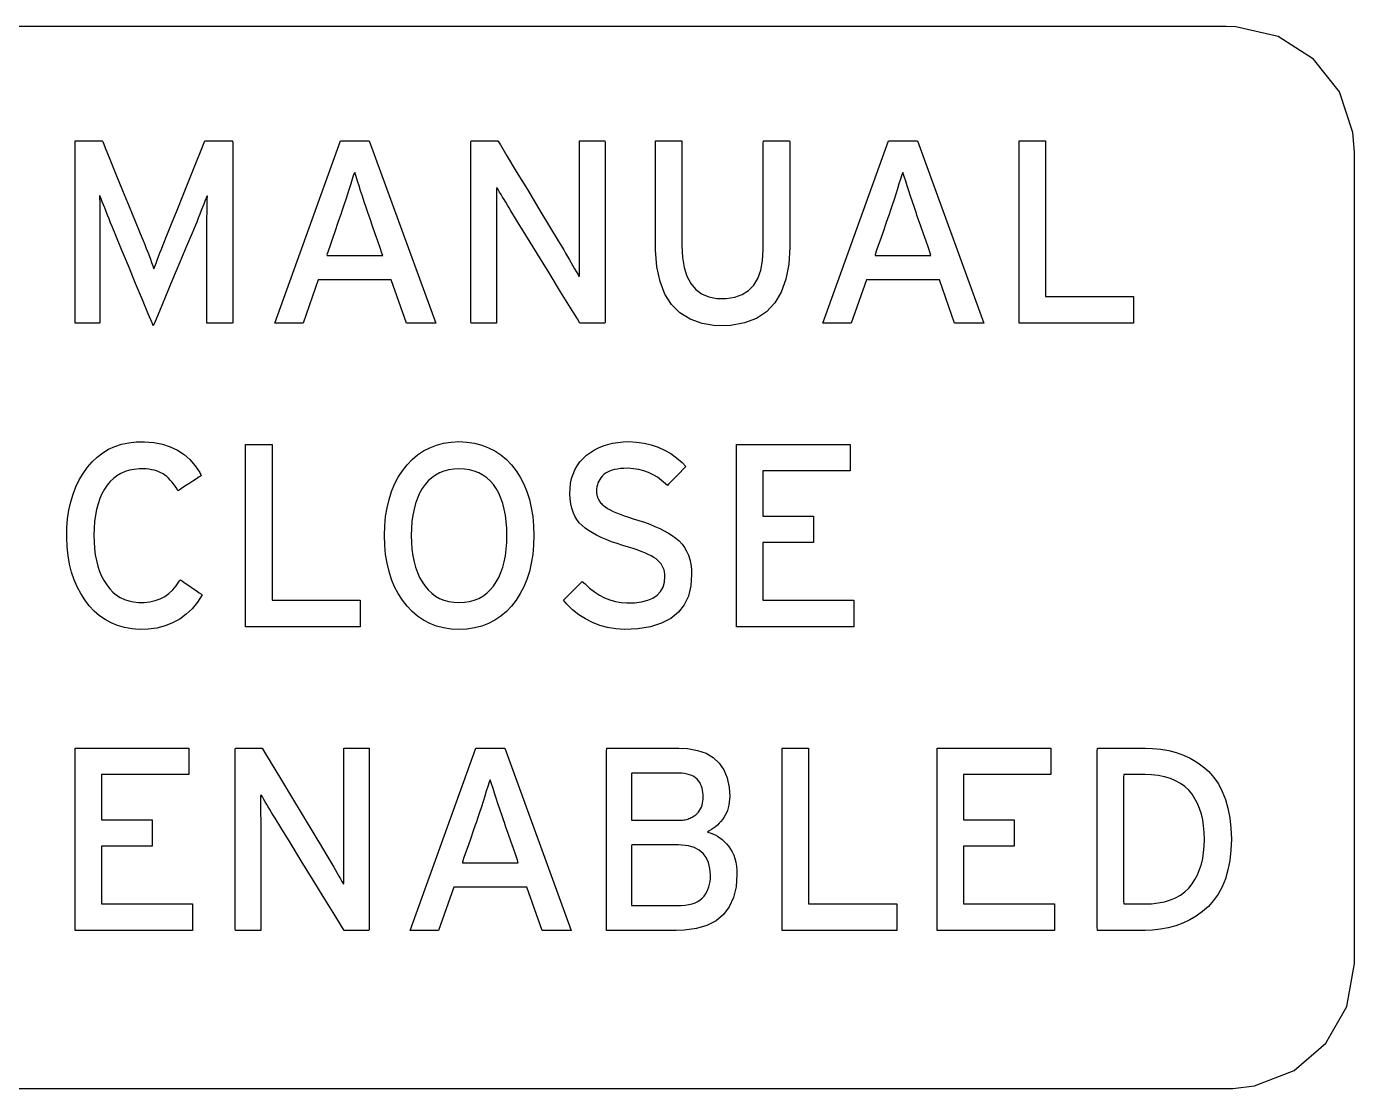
# Model space of a CAD drawing. Extents: x 1 to 47.7, y 0.2 to 33.3.
# Drawn here: x 24.363 to 25.213, y 7.686 to 8.366 of the extents above; entities that cross this region are included whole.
import ezdxf

# ---------------------------------------------------------------- set-up
doc = ezdxf.new("R2010")
doc.units = 0
doc.header["$MEASUREMENT"] = 0
doc.layers.add('4_0_____DWG', color=7, linetype='CONTINUOUS')

msp = doc.modelspace()

# ---------------------------------------------------------------- linework, layer by layer
at = {"layer": '4_0_____DWG'}
for points in [[(24.22932, 7.68631), (24.43241, 7.68631), (24.64124, 7.68631), (24.8357, 7.68631), (24.92126, 7.68631), (24.99569, 7.68631), (25.05648, 7.68631), (25.1011, 7.68631), (25.12705, 7.68631), (25.13483, 7.68633), (25.14888, 7.68793), (25.17424, 7.69789), (25.19449, 7.71541), (25.2079, 7.73879), (25.21276, 7.7663), (25.21276, 7.7663), (25.21276, 7.7708), (25.21276, 7.7836), (25.21276, 7.83006), (25.21276, 7.89752), (25.21276, 7.9778), (25.21276, 8.14421), (25.21276, 8.21399), (25.21276, 8.26395), (25.21276, 8.27895), (25.21276, 8.28592), (25.21183, 8.29847), (25.2031, 8.32442), (25.18655, 8.3455), (25.1639, 8.36), (25.13688, 8.36619), (25.13068, 8.36629), (25.11053, 8.36629), (25.07099, 8.36629), (25.01456, 8.36629), (24.94378, 8.36629), (24.86114, 8.36629), (24.67037, 8.36629), (24.25722, 8.36629)], [(24.60607, 8.17645), (24.5963, 8.20413), (24.54959, 8.20413), (24.5399, 8.17645), (24.52176, 8.17645), (24.56375, 8.29306), (24.5823, 8.29306), (24.62478, 8.17645), (24.60607, 8.17645)], [(24.9569, 8.17645), (24.94713, 8.20413), (24.90042, 8.20413), (24.89073, 8.17645), (24.87259, 8.17645), (24.91458, 8.29306), (24.93313, 8.29306), (24.97561, 8.17645), (24.9569, 8.17645)], [(24.99817, 8.17645), (24.99817, 8.29306), (25.01507, 8.29306), (25.01507, 8.19352), (25.07142, 8.19352), (25.07142, 8.17645), (24.99817, 8.17645)], [(24.50313, 7.982), (24.50313, 8.09862), (24.52003, 8.09862), (24.52003, 7.99908), (24.57639, 7.99908), (24.57639, 7.982), (24.50313, 7.982)], [(24.81726, 7.982), (24.81726, 8.09862), (24.89004, 8.09862), (24.89004, 8.08171), (24.83416, 8.08171), (24.83416, 8.05271), (24.86662, 8.05271), (24.86662, 8.03581), (24.83416, 8.03581), (24.83416, 7.99891), (24.89248, 7.99891), (24.89248, 7.982), (24.81726, 7.982)], [(24.394, 7.78756), (24.394, 7.90417), (24.46678, 7.90417), (24.46678, 7.88726), (24.4109, 7.88726), (24.4109, 7.85826), (24.44336, 7.85826), (24.44336, 7.84136), (24.4109, 7.84136), (24.4109, 7.80447), (24.46922, 7.80447), (24.46922, 7.78756), (24.394, 7.78756)], [(24.69282, 7.78756), (24.68305, 7.81524), (24.63634, 7.81524), (24.62665, 7.78756), (24.60851, 7.78756), (24.6505, 7.90417), (24.66905, 7.90417), (24.71153, 7.78756), (24.69282, 7.78756)], [(24.84656, 7.78756), (24.84656, 7.90417), (24.86346, 7.90417), (24.86346, 7.80463), (24.91981, 7.80463), (24.91981, 7.78756), (24.84656, 7.78756)], [(24.94568, 7.78756), (24.94568, 7.90417), (25.01846, 7.90417), (25.01846, 7.88726), (24.96258, 7.88726), (24.96258, 7.85826), (24.99504, 7.85826), (24.99504, 7.84136), (24.96258, 7.84136), (24.96258, 7.80447), (25.0209, 7.80447), (25.0209, 7.78756), (24.94568, 7.78756)]]:
    msp.add_lwpolyline(points, dxfattribs=at)
for points in [[(24.47838, 8.17639), (24.47838, 8.17861), (24.47838, 8.18454), (24.47838, 8.19309), (24.47838, 8.20316), (24.47838, 8.21365), (24.47838, 8.22348), (24.47838, 8.23154), (24.47838, 8.23674), (24.47838, 8.23876), (24.47839, 8.2416), (24.4784, 8.24431), (24.47842, 8.24688), (24.47846, 8.24931), (24.4785, 8.2516), (24.47854, 8.25376), (24.4786, 8.25577), (24.47867, 8.25764), (24.47844, 8.25794), (24.47781, 8.25629), (24.47713, 8.25452), (24.47638, 8.25261), (24.47558, 8.25058), (24.47472, 8.24841), (24.47381, 8.24611), (24.47283, 8.24368), (24.4718, 8.24112), (24.471, 8.23916), (24.46886, 8.23403), (24.46539, 8.22574), (24.46108, 8.21543), (24.45642, 8.20429), (24.4519, 8.19347), (24.448, 8.18414), (24.44521, 8.17746), (24.44401, 8.17461), (24.44322, 8.17646), (24.44077, 8.18239), (24.43712, 8.19123), (24.43274, 8.20182), (24.42813, 8.21299), (24.42375, 8.22358), (24.4201, 8.23242), (24.41765, 8.23835), (24.41675, 8.24053), (24.41572, 8.24312), (24.41475, 8.24558), (24.41383, 8.24791), (24.41296, 8.2501), (24.41214, 8.25217), (24.41138, 8.25411), (24.41067, 8.25591), (24.41001, 8.25758), (24.40962, 8.25804), (24.40969, 8.2562), (24.40975, 8.25421), (24.4098, 8.25209), (24.40984, 8.24983), (24.40988, 8.24743), (24.4099, 8.2449), (24.40992, 8.24222), (24.40992, 8.2394), (24.40993, 8.23739), (24.40993, 8.23298), (24.40993, 8.22546), (24.40993, 8.21593), (24.40993, 8.20549), (24.40993, 8.19523), (24.40993, 8.18625), (24.40993, 8.17965), (24.40993, 8.17651), (24.40957, 8.17639), (24.40823, 8.17639), (24.40615, 8.17639), (24.40362, 8.17639), (24.40091, 8.17639), (24.39831, 8.17639), (24.39611, 8.17639), (24.39458, 8.17639), (24.394, 8.17639), (24.394, 8.18059), (24.394, 8.1918), (24.394, 8.20796), (24.394, 8.22699), (24.394, 8.24683), (24.394, 8.26541), (24.394, 8.28064), (24.394, 8.29048), (24.39404, 8.29306), (24.39492, 8.29306), (24.3968, 8.29306), (24.39934, 8.29306), (24.40225, 8.29306), (24.4052, 8.29306), (24.4079, 8.29306), (24.41003, 8.29306), (24.41128, 8.29306), (24.41167, 8.2926), (24.41331, 8.28857), (24.41628, 8.28129), (24.42011, 8.27187), (24.42437, 8.26141), (24.4286, 8.25101), (24.43236, 8.24177), (24.43519, 8.2348), (24.43666, 8.23119), (24.43749, 8.22921), (24.43852, 8.2267), (24.43951, 8.22425), (24.44045, 8.22188), (24.44134, 8.21958), (24.44218, 8.21736), (24.44298, 8.2152), (24.44372, 8.21312), (24.44441, 8.2111), (24.44509, 8.21263), (24.44582, 8.21468), (24.4466, 8.2168), (24.44742, 8.219), (24.44829, 8.22129), (24.44921, 8.22365), (24.45017, 8.22609), (24.45118, 8.22862), (24.45213, 8.23096), (24.45321, 8.23366), (24.45574, 8.23998), (24.45927, 8.24881), (24.46336, 8.25905), (24.46757, 8.2696), (24.47146, 8.27934), (24.4746, 8.28719), (24.47653, 8.29204), (24.47702, 8.29306), (24.47806, 8.29306), (24.48009, 8.29306), (24.48277, 8.29306), (24.48578, 8.29306), (24.48882, 8.29306), (24.49155, 8.29306), (24.49366, 8.29306), (24.49483, 8.29306), (24.49497, 8.29172), (24.49497, 8.28337), (24.49497, 8.26915), (24.49497, 8.25114), (24.49497, 8.23141), (24.49497, 8.21201), (24.49497, 8.19504), (24.49497, 8.18255), (24.49497, 8.17661), (24.4946, 8.17639), (24.4932, 8.17639), (24.49104, 8.17639), (24.4884, 8.17639), (24.48557, 8.17639), (24.48287, 8.17639), (24.48057, 8.17639), (24.47898, 8.17639)], [(24.71707, 8.17645), (24.71543, 8.17911), (24.71104, 8.18624), (24.70473, 8.19648), (24.69732, 8.20853), (24.68961, 8.22105), (24.68242, 8.23272), (24.67658, 8.24221), (24.6729, 8.2482), (24.67172, 8.25012), (24.67063, 8.25195), (24.66957, 8.25373), (24.66854, 8.25545), (24.66755, 8.25713), (24.6666, 8.25875), (24.66568, 8.26032), (24.66479, 8.26184), (24.66394, 8.2633), (24.66359, 8.26235), (24.66359, 8.25955), (24.6636, 8.25665), (24.66362, 8.25367), (24.66363, 8.25059), (24.66365, 8.24743), (24.66368, 8.24418), (24.66371, 8.24083), (24.66375, 8.2374), (24.66375, 8.23526), (24.66375, 8.22983), (24.66375, 8.22166), (24.66375, 8.21185), (24.66375, 8.20149), (24.66375, 8.19168), (24.66375, 8.18351), (24.66375, 8.17809), (24.66374, 8.17645), (24.66298, 8.17645), (24.66126, 8.17645), (24.65889, 8.17645), (24.65615, 8.17645), (24.65335, 8.17645), (24.65078, 8.17645), (24.64875, 8.17645), (24.64754, 8.17645), (24.64734, 8.17726), (24.64734, 8.18482), (24.64734, 8.19857), (24.64734, 8.2164), (24.64734, 8.23619), (24.64734, 8.25583), (24.64734, 8.2732), (24.64734, 8.2862), (24.64734, 8.2927), (24.64767, 8.29306), (24.64908, 8.29306), (24.65132, 8.29306), (24.65407, 8.29306), (24.65702, 8.29306), (24.65987, 8.29306), (24.66228, 8.29306), (24.66396, 8.29306), (24.66459, 8.29306), (24.66616, 8.29047), (24.67034, 8.28354), (24.67636, 8.27356), (24.68343, 8.26184), (24.69078, 8.24965), (24.69763, 8.2383), (24.7032, 8.22906), (24.70671, 8.22324), (24.7079, 8.22125), (24.70916, 8.21909), (24.71037, 8.217), (24.71153, 8.21498), (24.71264, 8.21304), (24.71369, 8.21117), (24.71469, 8.20938), (24.71565, 8.20767), (24.71655, 8.20603), (24.7169, 8.20696), (24.71686, 8.20985), (24.71683, 8.21283), (24.71681, 8.21588), (24.71679, 8.21902), (24.71677, 8.22224), (24.71676, 8.22554), (24.71676, 8.22892), (24.71676, 8.23238), (24.71676, 8.23452), (24.71676, 8.23992), (24.71676, 8.24805), (24.71676, 8.25782), (24.71676, 8.26813), (24.71676, 8.2779), (24.71676, 8.28603), (24.71676, 8.29143), (24.71677, 8.29306), (24.71753, 8.29306), (24.71925, 8.29306), (24.72162, 8.29306), (24.72436, 8.29306), (24.72716, 8.29306), (24.72972, 8.29306), (24.73176, 8.29306), (24.73297, 8.29306), (24.73317, 8.29225), (24.73317, 8.28469), (24.73317, 8.27094), (24.73317, 8.25311), (24.73317, 8.23332), (24.73317, 8.21368), (24.73317, 8.19631), (24.73317, 8.18331), (24.73317, 8.17681), (24.73286, 8.17645), (24.73154, 8.17645), (24.72946, 8.17645), (24.72689, 8.17645), (24.72413, 8.17645), (24.72148, 8.17645), (24.71922, 8.17645), (24.71766, 8.17645)], [(24.85133, 8.22506), (24.85067, 8.21412), (24.84885, 8.20451), (24.84588, 8.19624), (24.84175, 8.1893), (24.83648, 8.1837), (24.83005, 8.17943), (24.82247, 8.17649), (24.81374, 8.17489), (24.8041, 8.17475), (24.79529, 8.17612), (24.78762, 8.17883), (24.78109, 8.18287), (24.7757, 8.18825), (24.77145, 8.19497), (24.76834, 8.20302), (24.76636, 8.21241), (24.76553, 8.22313), (24.7655, 8.22708), (24.7655, 8.23308), (24.7655, 8.24227), (24.7655, 8.25338), (24.7655, 8.26512), (24.7655, 8.27623), (24.7655, 8.28542), (24.7655, 8.29142), (24.76553, 8.29306), (24.7664, 8.29306), (24.76825, 8.29306), (24.77078, 8.29306), (24.77366, 8.29306), (24.77657, 8.29306), (24.77919, 8.29306), (24.78121, 8.29306), (24.7823, 8.29306), (24.7824, 8.29213), (24.7824, 8.28695), (24.7824, 8.27835), (24.7824, 8.2676), (24.7824, 8.25596), (24.7824, 8.2447), (24.7824, 8.23508), (24.7824, 8.22838), (24.7824, 8.22587), (24.78275, 8.2185), (24.7838, 8.21203), (24.78555, 8.20646), (24.788, 8.20179), (24.79115, 8.19803), (24.79499, 8.19518), (24.79953, 8.19322), (24.80477, 8.19217), (24.81065, 8.19207), (24.81613, 8.19291), (24.82089, 8.19463), (24.82494, 8.19721), (24.82827, 8.20067), (24.83088, 8.205), (24.83278, 8.21021), (24.83396, 8.21629), (24.83443, 8.22324), (24.83443, 8.2264), (24.83443, 8.23246), (24.83443, 8.24175), (24.83443, 8.25297), (24.83443, 8.26483), (24.83443, 8.27605), (24.83443, 8.28534), (24.83443, 8.2914), (24.83446, 8.29306), (24.83533, 8.29306), (24.83718, 8.29306), (24.83971, 8.29306), (24.84259, 8.29306), (24.8455, 8.29306), (24.84812, 8.29306), (24.85013, 8.29306), (24.85123, 8.29306), (24.85133, 8.29212), (24.85133, 8.28688), (24.85133, 8.27817), (24.85133, 8.26729), (24.85133, 8.25551), (24.85133, 8.24411), (24.85133, 8.23438), (24.85133, 8.2276)], [(24.58157, 8.2466), (24.58027, 8.25043), (24.57904, 8.25411), (24.57786, 8.25763), (24.57675, 8.261), (24.57571, 8.26421), (24.57472, 8.26727), (24.5738, 8.27017), (24.57295, 8.27292), (24.57217, 8.27132), (24.57134, 8.2685), (24.57043, 8.26551), (24.56945, 8.26235), (24.56839, 8.25902), (24.56726, 8.25552), (24.56605, 8.25185), (24.56477, 8.24802), (24.56409, 8.24602), (24.56331, 8.24378), (24.56203, 8.24008), (24.56044, 8.23551), (24.55875, 8.23065), (24.55717, 8.22608), (24.55588, 8.22238), (24.5551, 8.22013), (24.55521, 8.21973), (24.55775, 8.21973), (24.5624, 8.21973), (24.56838, 8.21973), (24.57491, 8.21973), (24.58121, 8.21973), (24.58649, 8.21973), (24.58997, 8.21973), (24.59091, 8.21977), (24.59039, 8.22128), (24.58927, 8.22449), (24.58777, 8.22881), (24.58608, 8.23365), (24.58441, 8.23844), (24.58297, 8.24258), (24.58195, 8.24549)], [(24.9324, 8.2466), (24.9311, 8.25043), (24.92987, 8.25411), (24.92869, 8.25763), (24.92758, 8.261), (24.92654, 8.26421), (24.92555, 8.26727), (24.92463, 8.27017), (24.92378, 8.27292), (24.923, 8.27132), (24.92217, 8.2685), (24.92126, 8.26551), (24.92028, 8.26235), (24.91922, 8.25902), (24.91809, 8.25552), (24.91688, 8.25185), (24.9156, 8.24802), (24.91492, 8.24602), (24.91414, 8.24378), (24.91286, 8.24008), (24.91127, 8.23551), (24.90958, 8.23065), (24.908, 8.22608), (24.90671, 8.22238), (24.90593, 8.22013), (24.90604, 8.21973), (24.90858, 8.21973), (24.91323, 8.21973), (24.91921, 8.21973), (24.92574, 8.21973), (24.93204, 8.21973), (24.93732, 8.21973), (24.9408, 8.21973), (24.94174, 8.21977), (24.94122, 8.22128), (24.9401, 8.22449), (24.9386, 8.22881), (24.93691, 8.23365), (24.93524, 8.23844), (24.9338, 8.24258), (24.93278, 8.24549)], [(24.4753, 8.00243), (24.47225, 7.9977), (24.46884, 7.99353), (24.46506, 7.98992), (24.46092, 7.98688), (24.45642, 7.9844), (24.45156, 7.98249), (24.44634, 7.98114), (24.44075, 7.98035), (24.43508, 7.98017), (24.4302, 7.98059), (24.42557, 7.98143), (24.42119, 7.9827), (24.41706, 7.98439), (24.41319, 7.98651), (24.40957, 7.98905), (24.4062, 7.99202), (24.40309, 7.99541), (24.40019, 7.99916), (24.39757, 8.00316), (24.39529, 8.00744), (24.39334, 8.01201), (24.39173, 8.01687), (24.39046, 8.022), (24.38952, 8.02743), (24.38891, 8.03313), (24.38864, 8.03912), (24.38876, 8.04521), (24.38923, 8.05104), (24.39004, 8.05659), (24.39118, 8.06186), (24.39266, 8.06685), (24.39447, 8.07157), (24.39662, 8.07601), (24.3991, 8.08017), (24.40191, 8.08406), (24.40493, 8.08756), (24.40819, 8.09065), (24.41171, 8.09332), (24.41548, 8.09557), (24.4195, 8.09739), (24.42378, 8.0988), (24.42831, 8.09978), (24.43309, 8.10035), (24.43847, 8.10045), (24.44437, 8.09994), (24.44984, 8.09887), (24.45489, 8.09724), (24.45951, 8.09505), (24.46371, 8.0923), (24.46749, 8.08898), (24.47084, 8.0851), (24.47377, 8.08066), (24.47462, 8.07859), (24.4735, 8.07787), (24.47163, 8.07666), (24.46929, 8.07515), (24.46673, 8.0735), (24.46424, 8.07189), (24.46208, 8.0705), (24.46053, 8.0695), (24.45985, 8.06906), (24.459, 8.07044), (24.458, 8.07195), (24.45698, 8.07337), (24.45593, 8.07469), (24.45485, 8.07592), (24.45375, 8.07704), (24.45262, 8.07807), (24.45146, 8.07901), (24.45027, 8.07984), (24.44896, 8.08055), (24.44757, 8.08117), (24.4461, 8.08171), (24.44455, 8.08216), (24.44292, 8.08252), (24.44121, 8.08279), (24.43942, 8.08298), (24.43756, 8.08307), (24.43506, 8.08305), (24.43183, 8.08275), (24.42879, 8.08217), (24.42594, 8.08129), (24.42328, 8.08013), (24.4208, 8.07868), (24.41851, 8.07693), (24.41642, 8.0749), (24.41451, 8.07259), (24.41275, 8.06996), (24.41119, 8.06708), (24.40983, 8.06398), (24.40868, 8.06065), (24.40773, 8.0571), (24.40699, 8.05333), (24.40646, 8.04933), (24.40614, 8.0451), (24.40602, 8.04066), (24.40611, 8.03623), (24.40641, 8.03202), (24.40691, 8.02804), (24.40762, 8.02428), (24.40854, 8.02073), (24.40966, 8.01741), (24.41099, 8.01431), (24.41253, 8.01142), (24.41427, 8.00875), (24.41615, 8.00627), (24.41822, 8.00411), (24.42049, 8.00225), (24.42294, 8.0007), (24.42557, 7.99946), (24.4284, 7.99852), (24.43141, 7.99789), (24.43462, 7.99758), (24.43819, 7.99757), (24.44184, 7.99794), (24.44526, 7.9987), (24.44844, 7.99983), (24.45138, 8.00135), (24.45408, 8.00326), (24.45655, 8.00554), (24.45877, 8.00821), (24.46076, 8.01126), (24.46153, 8.01195), (24.46269, 8.01114), (24.46452, 8.00988), (24.46676, 8.00833), (24.46916, 8.00667), (24.47147, 8.00508), (24.47343, 8.00372), (24.47479, 8.00278)], [(24.68759, 8.04035), (24.68739, 8.03414), (24.68684, 8.02824), (24.68594, 8.02263), (24.6847, 8.01732), (24.68311, 8.01231), (24.68117, 8.0076), (24.6789, 8.00319), (24.67627, 7.99908), (24.67329, 7.99524), (24.67, 7.99178), (24.66645, 7.98877), (24.66264, 7.98621), (24.65857, 7.9841), (24.65424, 7.98243), (24.64965, 7.98122), (24.64479, 7.98045), (24.63968, 7.98013), (24.6346, 7.98045), (24.62979, 7.98122), (24.62524, 7.98243), (24.62096, 7.9841), (24.61695, 7.98621), (24.6132, 7.98877), (24.60972, 7.99178), (24.6065, 7.99524), (24.60352, 7.99908), (24.60083, 8.00319), (24.5985, 8.0076), (24.59652, 8.01231), (24.59489, 8.01732), (24.59361, 8.02263), (24.5927, 8.02824), (24.59213, 8.03414), (24.59192, 8.04035), (24.59213, 8.04656), (24.5927, 8.05248), (24.59361, 8.0581), (24.59489, 8.06344), (24.59652, 8.06848), (24.5985, 8.07322), (24.60083, 8.07768), (24.60352, 8.08184), (24.6065, 8.08568), (24.60972, 8.08908), (24.6132, 8.09204), (24.61695, 8.09456), (24.62096, 8.09663), (24.62524, 8.09826), (24.62979, 8.09945), (24.6346, 8.10019), (24.63968, 8.10049), (24.64479, 8.10019), (24.64965, 8.09945), (24.65424, 8.09826), (24.65857, 8.09663), (24.66264, 8.09456), (24.66645, 8.09204), (24.67, 8.08908), (24.67329, 8.08568), (24.67627, 8.08184), (24.6789, 8.07768), (24.68117, 8.07322), (24.68311, 8.06848), (24.6847, 8.06344), (24.68594, 8.0581), (24.68684, 8.05248), (24.68739, 8.04656)], [(24.78859, 8.01548), (24.78811, 8.00812), (24.78655, 8.00162), (24.78388, 7.99598), (24.78012, 7.99119), (24.77527, 7.98726), (24.76932, 7.98419), (24.76228, 7.98197), (24.75414, 7.9806), (24.74566, 7.98016), (24.7401, 7.98061), (24.73481, 7.98151), (24.72979, 7.98286), (24.72504, 7.98468), (24.72055, 7.98695), (24.71633, 7.98967), (24.71238, 7.99285), (24.7087, 7.99649), (24.70662, 7.99904), (24.70736, 7.99977), (24.70874, 8.00115), (24.71055, 8.00295), (24.71258, 8.00498), (24.71461, 8.00701), (24.71644, 8.00883), (24.71784, 8.01023), (24.71861, 8.011), (24.72033, 8.00936), (24.72328, 8.00662), (24.72635, 8.00423), (24.72953, 8.00219), (24.73283, 8.0005), (24.73625, 7.99916), (24.73978, 7.99816), (24.74343, 7.99752), (24.74719, 7.99722), (24.75198, 7.99733), (24.75653, 7.99789), (24.76048, 7.99888), (24.76383, 8.00031), (24.76658, 8.00219), (24.76872, 8.0045), (24.77026, 8.00724), (24.77119, 8.01043), (24.77152, 8.01406), (24.77146, 8.01566), (24.77125, 8.01708), (24.7709, 8.01845), (24.77041, 8.01975), (24.76978, 8.021), (24.769, 8.02218), (24.76809, 8.0233), (24.76703, 8.02437), (24.76581, 8.02537), (24.76435, 8.02636), (24.76267, 8.02734), (24.76078, 8.02832), (24.75867, 8.02928), (24.75634, 8.03023), (24.7538, 8.03117), (24.75105, 8.0321), (24.74807, 8.03302), (24.74464, 8.034), (24.74081, 8.03518), (24.7372, 8.03642), (24.73383, 8.03772), (24.73069, 8.03908), (24.72779, 8.0405), (24.72511, 8.04199), (24.72267, 8.04353), (24.72045, 8.04514), (24.71846, 8.04679), (24.71669, 8.04859), (24.71515, 8.0506), (24.71383, 8.05281), (24.71274, 8.05524), (24.71188, 8.05787), (24.71125, 8.06071), (24.71084, 8.06377), (24.71066, 8.06702), (24.71075, 8.07043), (24.71111, 8.0737), (24.71176, 8.0768), (24.71267, 8.07973), (24.71386, 8.08249), (24.71533, 8.08508), (24.71707, 8.0875), (24.71908, 8.08975), (24.72137, 8.09182), (24.72378, 8.09364), (24.72633, 8.09523), (24.72903, 8.09661), (24.73187, 8.09778), (24.73486, 8.09875), (24.73799, 8.0995), (24.74127, 8.10004), (24.7447, 8.10037), (24.74841, 8.10049), (24.75337, 8.10021), (24.75814, 8.09954), (24.7627, 8.09846), (24.76706, 8.09699), (24.77121, 8.09512), (24.77517, 8.09284), (24.77893, 8.09017), (24.78248, 8.0871), (24.78486, 8.08462), (24.78421, 8.08395), (24.7829, 8.08259), (24.78114, 8.08077), (24.77915, 8.0787), (24.77713, 8.07661), (24.7753, 8.07471), (24.77386, 8.07323), (24.77303, 8.07237), (24.77179, 8.07341), (24.76933, 8.07567), (24.76672, 8.07764), (24.76395, 8.07932), (24.76103, 8.08071), (24.75795, 8.08181), (24.75471, 8.08263), (24.75133, 8.08316), (24.74778, 8.0834), (24.74511, 8.08337), (24.74303, 8.08321), (24.74109, 8.08296), (24.73929, 8.08261), (24.73763, 8.08216), (24.73611, 8.08161), (24.73472, 8.08097), (24.73347, 8.08022), (24.73237, 8.07938), (24.73139, 8.07842), (24.73052, 8.0774), (24.72977, 8.07633), (24.72914, 8.07521), (24.72862, 8.07404), (24.72822, 8.07282), (24.72794, 8.07154), (24.72777, 8.07021), (24.72772, 8.06886), (24.72773, 8.06818), (24.72778, 8.06753), (24.72785, 8.0669), (24.72795, 8.06629), (24.72808, 8.0657), (24.72824, 8.06514), (24.72843, 8.06459), (24.72865, 8.06407), (24.72889, 8.06355), (24.72917, 8.06299), (24.7295, 8.06245), (24.72988, 8.06191), (24.73031, 8.06138), (24.73078, 8.06085), (24.7313, 8.06033), (24.73186, 8.05982), (24.73247, 8.05931), (24.73339, 8.05864), (24.73482, 8.05772), (24.73647, 8.0568), (24.73836, 8.05586), (24.74047, 8.05492), (24.74281, 8.05398), (24.74537, 8.05302), (24.74817, 8.05206), (24.75119, 8.05109), (24.75475, 8.05001), (24.75838, 8.04882), (24.76182, 8.04757), (24.76508, 8.04625), (24.76814, 8.04486), (24.77101, 8.0434), (24.77369, 8.04188), (24.77618, 8.04029), (24.77847, 8.03864), (24.78056, 8.03687), (24.78241, 8.0349), (24.78402, 8.03273), (24.78539, 8.03036), (24.78651, 8.02779), (24.7874, 8.02501), (24.78804, 8.02204), (24.78843, 8.01886)], [(24.67037, 8.04035), (24.67026, 8.04493), (24.66994, 8.04928), (24.66941, 8.05339), (24.66866, 8.05726), (24.66769, 8.0609), (24.66652, 8.06429), (24.66513, 8.06745), (24.66352, 8.07038), (24.66169, 8.07303), (24.65965, 8.07535), (24.65741, 8.07737), (24.65496, 8.07908), (24.65231, 8.0805), (24.64946, 8.0816), (24.6464, 8.0824), (24.64314, 8.0829), (24.63968, 8.08309), (24.63628, 8.0829), (24.63309, 8.0824), (24.63008, 8.0816), (24.62727, 8.0805), (24.62466, 8.07908), (24.62224, 8.07737), (24.62001, 8.07535), (24.61798, 8.07303), (24.61614, 8.07038), (24.6145, 8.06745), (24.61308, 8.06429), (24.61188, 8.0609), (24.61089, 8.05726), (24.61013, 8.05339), (24.60958, 8.04928), (24.60925, 8.04493), (24.60914, 8.04035), (24.60925, 8.03582), (24.60958, 8.03153), (24.61013, 8.02747), (24.61089, 8.02363), (24.61188, 8.02004), (24.61308, 8.01667), (24.6145, 8.01354), (24.61614, 8.01064), (24.61798, 8.00794), (24.62001, 8.0055), (24.62224, 8.00339), (24.62466, 8.0016), (24.62727, 8.00013), (24.63008, 7.999), (24.63309, 7.99818), (24.63628, 7.99769), (24.63968, 7.99753), (24.64314, 7.99769), (24.6464, 7.99818), (24.64946, 7.999), (24.65231, 8.00013), (24.65496, 8.0016), (24.65741, 8.00339), (24.65965, 8.0055), (24.66169, 8.00794), (24.66352, 8.01064), (24.66513, 8.01354), (24.66652, 8.01667), (24.66769, 8.02004), (24.66866, 8.02363), (24.66941, 8.02747), (24.66994, 8.03153), (24.67026, 8.03582)], [(24.56619, 7.78756), (24.56455, 7.79023), (24.56016, 7.79735), (24.55385, 7.8076), (24.54644, 7.81964), (24.53873, 7.83217), (24.53154, 7.84384), (24.5257, 7.85333), (24.52202, 7.85931), (24.52084, 7.86124), (24.51975, 7.86306), (24.51869, 7.86484), (24.51766, 7.86656), (24.51667, 7.86824), (24.51572, 7.86986), (24.5148, 7.87143), (24.51391, 7.87295), (24.51306, 7.87441), (24.51271, 7.87346), (24.51271, 7.87066), (24.51272, 7.86777), (24.51274, 7.86478), (24.51275, 7.86171), (24.51278, 7.85854), (24.5128, 7.85529), (24.51283, 7.85194), (24.51287, 7.84851), (24.51287, 7.84637), (24.51287, 7.84094), (24.51287, 7.83277), (24.51287, 7.82296), (24.51287, 7.8126), (24.51287, 7.80279), (24.51287, 7.79462), (24.51287, 7.7892), (24.51286, 7.78756), (24.5121, 7.78756), (24.51038, 7.78756), (24.50801, 7.78756), (24.50527, 7.78756), (24.50247, 7.78756), (24.4999, 7.78756), (24.49787, 7.78756), (24.49666, 7.78756), (24.49646, 7.78838), (24.49646, 7.79593), (24.49646, 7.80968), (24.49646, 7.82751), (24.49646, 7.8473), (24.49646, 7.86694), (24.49646, 7.88431), (24.49646, 7.89731), (24.49646, 7.90381), (24.49679, 7.90417), (24.4982, 7.90417), (24.50044, 7.90417), (24.50319, 7.90417), (24.50614, 7.90417), (24.50899, 7.90417), (24.5114, 7.90417), (24.51308, 7.90417), (24.51371, 7.90417), (24.51528, 7.90158), (24.51946, 7.89465), (24.52548, 7.88468), (24.53255, 7.87295), (24.5399, 7.86077), (24.54675, 7.84941), (24.55232, 7.84017), (24.55584, 7.83435), (24.55702, 7.83236), (24.55829, 7.8302), (24.5595, 7.82811), (24.56065, 7.82609), (24.56176, 7.82415), (24.56281, 7.82229), (24.56382, 7.82049), (24.56477, 7.81878), (24.56567, 7.81714), (24.56602, 7.81807), (24.56598, 7.82096), (24.56595, 7.82394), (24.56593, 7.82699), (24.56591, 7.83013), (24.5659, 7.83335), (24.56589, 7.83665), (24.56588, 7.84003), (24.56588, 7.84349), (24.56588, 7.84563), (24.56588, 7.85103), (24.56588, 7.85916), (24.56588, 7.86893), (24.56588, 7.87924), (24.56588, 7.88901), (24.56588, 7.89714), (24.56588, 7.90254), (24.56589, 7.90417), (24.56665, 7.90417), (24.56837, 7.90417), (24.57074, 7.90417), (24.57348, 7.90417), (24.57628, 7.90417), (24.57885, 7.90417), (24.58088, 7.90417), (24.58209, 7.90417), (24.58229, 7.90336), (24.58229, 7.8958), (24.58229, 7.88205), (24.58229, 7.86422), (24.58229, 7.84443), (24.58229, 7.82479), (24.58229, 7.80742), (24.58229, 7.79442), (24.58229, 7.78792), (24.58198, 7.78756), (24.58066, 7.78756), (24.57858, 7.78756), (24.57601, 7.78756), (24.57325, 7.78756), (24.5706, 7.78756), (24.56834, 7.78756), (24.56678, 7.78756)], [(24.8176, 7.82332), (24.81697, 7.81545), (24.81531, 7.80856), (24.81263, 7.80264), (24.80891, 7.7977), (24.80417, 7.79373), (24.79839, 7.79075), (24.79158, 7.78874), (24.78374, 7.78771), (24.77859, 7.78756), (24.77554, 7.78756), (24.77005, 7.78756), (24.76299, 7.78756), (24.75521, 7.78756), (24.74757, 7.78756), (24.74094, 7.78756), (24.73616, 7.78756), (24.73411, 7.78756), (24.73409, 7.79107), (24.73409, 7.8021), (24.73409, 7.81847), (24.73409, 7.83794), (24.73409, 7.85828), (24.73409, 7.87725), (24.73409, 7.89262), (24.73409, 7.90216), (24.7343, 7.90417), (24.73712, 7.90417), (24.74256, 7.90417), (24.74974, 7.90417), (24.75775, 7.90417), (24.76571, 7.90417), (24.77274, 7.90417), (24.77793, 7.90417), (24.78041, 7.90417), (24.786, 7.9039), (24.79232, 7.90281), (24.7978, 7.90091), (24.80243, 7.89819), (24.80622, 7.89465), (24.80916, 7.89029), (24.81127, 7.88512), (24.81252, 7.87912), (24.81292, 7.87344), (24.81284, 7.87146), (24.81265, 7.86956), (24.81235, 7.86774), (24.81195, 7.866), (24.81143, 7.86434), (24.81081, 7.86276), (24.81007, 7.86126), (24.80923, 7.85984), (24.80829, 7.85852), (24.80729, 7.85726), (24.80622, 7.85608), (24.80508, 7.85497), (24.80387, 7.85392), (24.8026, 7.85295), (24.80125, 7.85204), (24.79984, 7.8512), (24.79872, 7.85047), (24.80037, 7.85001), (24.80199, 7.84941), (24.80358, 7.84867), (24.80513, 7.84779), (24.80664, 7.84677), (24.80813, 7.84562), (24.80958, 7.84433), (24.81099, 7.8429), (24.81234, 7.84133), (24.81354, 7.83961), (24.81459, 7.83773), (24.81548, 7.83571), (24.81621, 7.83353), (24.81679, 7.83121), (24.81721, 7.82873), (24.81748, 7.8261)], [(25.13397, 7.84587), (25.13367, 7.83886), (25.13294, 7.83232), (25.13176, 7.82625), (25.13014, 7.82064), (25.12808, 7.81549), (25.12558, 7.81081), (25.12264, 7.8066), (25.11926, 7.80284), (25.11549, 7.79957), (25.11152, 7.79671), (25.10735, 7.79423), (25.10298, 7.79215), (25.09841, 7.79045), (25.09364, 7.78915), (25.08868, 7.78823), (25.08351, 7.7877), (25.0789, 7.78756), (25.07738, 7.78756), (25.07397, 7.78756), (25.06928, 7.78756), (25.06392, 7.78756), (25.05853, 7.78756), (25.0537, 7.78756), (25.05007, 7.78756), (25.04824, 7.78756), (25.04814, 7.78993), (25.04814, 7.80007), (25.04814, 7.81605), (25.04814, 7.83554), (25.04814, 7.85619), (25.04814, 7.87568), (25.04814, 7.89166), (25.04814, 7.9018), (25.04824, 7.90417), (25.05007, 7.90417), (25.0537, 7.90417), (25.05853, 7.90417), (25.06392, 7.90417), (25.06928, 7.90417), (25.07397, 7.90417), (25.07738, 7.90417), (25.0789, 7.90417), (25.0836, 7.90408), (25.08885, 7.90361), (25.09389, 7.90274), (25.09871, 7.90148), (25.10331, 7.89983), (25.1077, 7.89779), (25.11187, 7.89535), (25.11583, 7.89253), (25.11954, 7.88927), (25.12286, 7.8855), (25.12574, 7.88127), (25.12819, 7.87655), (25.13021, 7.87136), (25.1318, 7.8657), (25.13295, 7.85956), (25.13368, 7.85295)], [(24.79602, 7.87292), (24.79597, 7.87445), (24.79583, 7.87591), (24.7956, 7.8773), (24.79527, 7.87864), (24.79484, 7.87992), (24.79433, 7.88114), (24.79372, 7.88229), (24.79302, 7.88339), (24.79216, 7.88439), (24.79112, 7.88525), (24.78996, 7.88601), (24.78867, 7.88666), (24.78726, 7.8872), (24.78572, 7.88762), (24.78405, 7.88794), (24.78226, 7.88814), (24.78034, 7.88824), (24.77918, 7.88824), (24.77609, 7.88824), (24.77167, 7.88824), (24.76651, 7.88824), (24.76121, 7.88824), (24.75634, 7.88824), (24.75251, 7.88824), (24.75032, 7.88824), (24.75001, 7.88794), (24.75001, 7.88575), (24.75001, 7.88193), (24.75001, 7.87709), (24.75001, 7.8718), (24.75001, 7.86665), (24.75001, 7.86225), (24.75001, 7.85918), (24.75001, 7.85802), (24.75117, 7.85802), (24.75426, 7.85802), (24.75868, 7.85802), (24.76384, 7.85802), (24.76915, 7.85802), (24.77401, 7.85802), (24.77784, 7.85802), (24.78004, 7.85802), (24.78085, 7.85802), (24.78183, 7.85806), (24.78277, 7.85814), (24.78367, 7.85825), (24.78453, 7.85841), (24.78535, 7.8586), (24.78614, 7.85883), (24.78688, 7.85911), (24.78758, 7.85942), (24.78826, 7.85973), (24.7889, 7.86006), (24.78952, 7.86042), (24.79012, 7.86079), (24.79068, 7.86119), (24.79123, 7.86161), (24.79174, 7.86205), (24.79223, 7.86251), (24.79287, 7.86325), (24.79361, 7.86428), (24.79425, 7.86536), (24.79479, 7.86649), (24.79523, 7.86767), (24.79558, 7.86891), (24.79582, 7.87019), (24.79597, 7.87153)], [(25.11674, 7.84587), (25.11662, 7.85022), (25.11625, 7.85437), (25.11563, 7.85829), (25.11477, 7.86201), (25.11366, 7.8655), (25.11231, 7.86878), (25.11071, 7.87185), (25.10886, 7.8747), (25.10671, 7.87733), (25.10423, 7.87966), (25.10144, 7.88168), (25.09834, 7.88339), (25.09494, 7.88479), (25.09122, 7.88588), (25.0872, 7.88665), (25.08287, 7.88711), (25.0789, 7.88726), (25.07822, 7.88726), (25.07668, 7.88726), (25.07456, 7.88726), (25.07215, 7.88726), (25.06972, 7.88726), (25.06754, 7.88726), (25.06591, 7.88726), (25.06508, 7.88726), (25.06504, 7.88558), (25.06504, 7.87838), (25.06504, 7.86703), (25.06504, 7.8532), (25.06504, 7.83853), (25.06504, 7.8247), (25.06504, 7.81335), (25.06504, 7.80615), (25.06508, 7.80447), (25.06591, 7.80447), (25.06754, 7.80447), (25.06972, 7.80447), (25.07215, 7.80447), (25.07456, 7.80447), (25.07668, 7.80447), (25.07822, 7.80447), (25.0789, 7.80447), (25.08287, 7.80462), (25.0872, 7.80509), (25.09122, 7.80588), (25.09494, 7.80699), (25.09834, 7.80842), (25.10144, 7.81017), (25.10423, 7.81223), (25.10671, 7.81462), (25.10886, 7.81728), (25.11071, 7.82012), (25.11231, 7.82317), (25.11366, 7.82643), (25.11477, 7.8299), (25.11563, 7.83358), (25.11625, 7.83747), (25.11662, 7.84156)], [(24.66832, 7.85771), (24.66702, 7.86154), (24.66579, 7.86522), (24.66461, 7.86874), (24.66351, 7.87211), (24.66246, 7.87532), (24.66148, 7.87838), (24.66055, 7.88128), (24.6597, 7.88403), (24.65892, 7.88243), (24.65809, 7.87961), (24.65718, 7.87662), (24.6562, 7.87346), (24.65514, 7.87013), (24.65401, 7.86663), (24.6528, 7.86296), (24.65152, 7.85913), (24.65085, 7.85714), (24.65007, 7.85489), (24.64878, 7.85119), (24.64719, 7.84662), (24.6455, 7.84176), (24.64392, 7.83719), (24.64263, 7.83349), (24.64185, 7.83125), (24.64196, 7.83084), (24.6445, 7.83084), (24.64915, 7.83084), (24.65513, 7.83084), (24.66167, 7.83084), (24.66796, 7.83084), (24.67324, 7.83084), (24.67672, 7.83084), (24.67766, 7.83088), (24.67714, 7.8324), (24.67602, 7.8356), (24.67452, 7.83992), (24.67283, 7.84476), (24.67116, 7.84955), (24.66972, 7.85369), (24.66871, 7.85661)], [(24.80066, 7.82284), (24.8003, 7.82715), (24.79939, 7.83092), (24.79792, 7.83415), (24.79589, 7.83684), (24.7933, 7.83899), (24.79016, 7.8406), (24.78646, 7.84167), (24.7822, 7.8422), (24.7801, 7.84226), (24.77747, 7.84226), (24.77325, 7.84226), (24.76808, 7.84226), (24.76259, 7.84226), (24.75742, 7.84226), (24.7532, 7.84226), (24.75057, 7.84226), (24.75001, 7.84208), (24.75001, 7.8396), (24.75001, 7.83484), (24.75001, 7.82861), (24.75001, 7.82171), (24.75001, 7.81495), (24.75001, 7.80912), (24.75001, 7.80503), (24.75001, 7.80349), (24.75121, 7.80349), (24.75439, 7.80349), (24.75893, 7.80349), (24.76419, 7.80349), (24.76956, 7.80349), (24.77441, 7.80349), (24.77811, 7.80349), (24.78004, 7.80349), (24.78194, 7.80353), (24.78442, 7.80371), (24.78672, 7.80406), (24.78883, 7.80456), (24.79075, 7.80521), (24.79248, 7.80603), (24.79402, 7.807), (24.79537, 7.80812), (24.79652, 7.80938), (24.79749, 7.81072), (24.79833, 7.81216), (24.79904, 7.81369), (24.79962, 7.81532), (24.80008, 7.81705), (24.8004, 7.81888), (24.80059, 7.82081)]]:
    msp.add_lwpolyline(points, close=True, dxfattribs=at)

doc.saveas('drawing.dxf')
